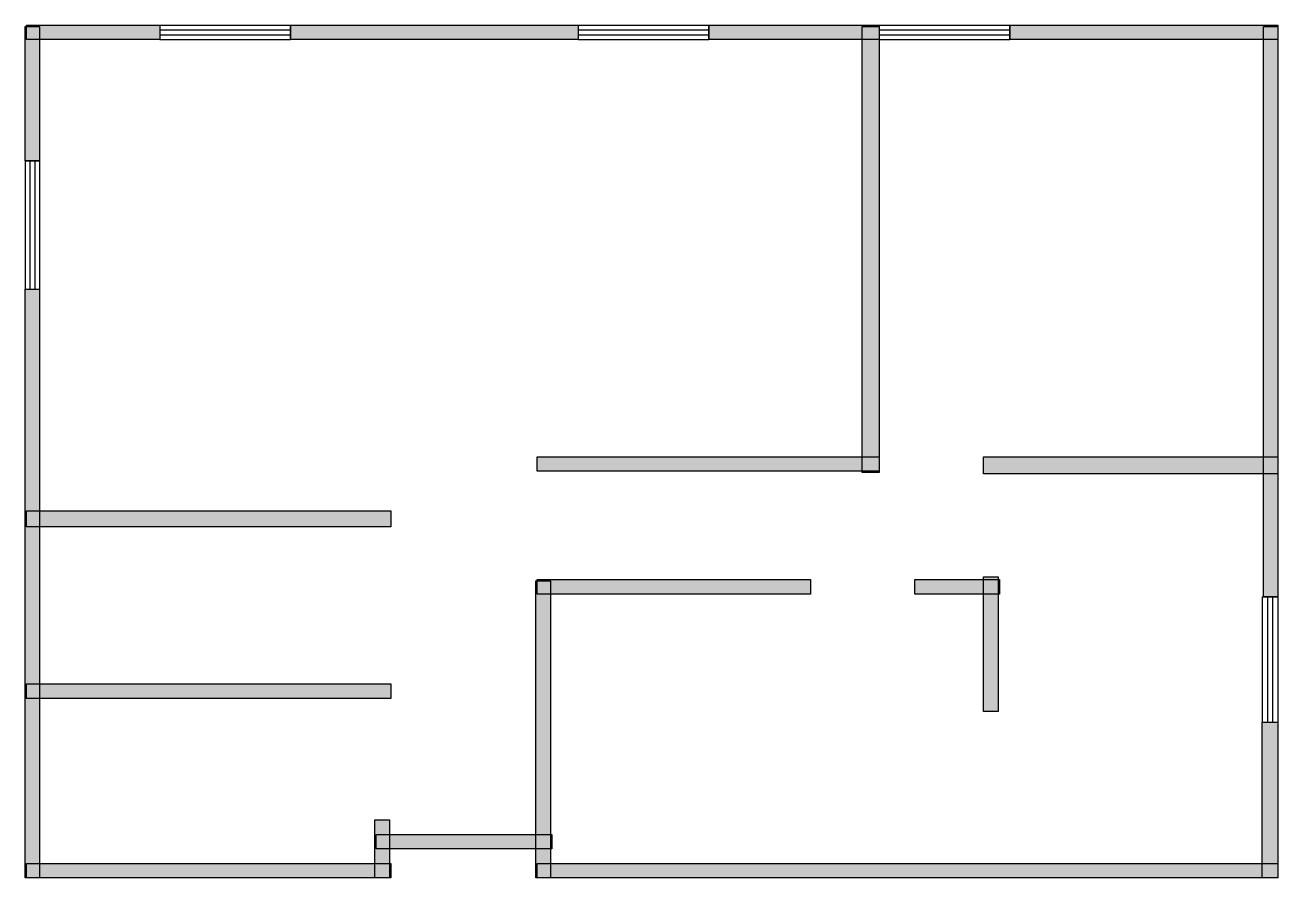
# Model space of a CAD drawing. Header units: centimetres. Extents: x 1 to 1188, y 0 to 808.
import ezdxf

# ---------------------------------------------------------------- set-up
doc = ezdxf.new("R2010")
doc.units = ezdxf.units.CM
doc.layers.add('WALL', color=7, linetype='Continuous')
doc.layers.add('WINDOW', color=5, linetype='Continuous')

msp = doc.modelspace()

# ---------------------------------------------------------------- hatches: boundary and pattern name
at = {"layer": 'WALL'}
h = msp.add_hatch(color=256, dxfattribs=at)
h.dxf.hatch_style = 1
h.paths.add_polyline_path([(2.5, 807.5), (128.8, 807.5), (128.8, 793.8), (2.5, 793.8)])
h = msp.add_hatch(color=256, dxfattribs=at)
h.dxf.hatch_style = 1
h.paths.add_polyline_path([(252.5, 807.5), (525, 807.5), (525, 793.8), (252.5, 793.8)])
h = msp.add_hatch(color=256, dxfattribs=at)
h.dxf.hatch_style = 1
h.paths.add_polyline_path([(648.8, 807.5), (810, 807.5), (810, 793.8), (648.8, 793.8)])
h = msp.add_hatch(color=256, dxfattribs=at)
h.dxf.hatch_style = 1
h.paths.add_polyline_path([(933.8, 807.5), (1187.5, 807.5), (1187.5, 793.8), (933.8, 793.8)])
h = msp.add_hatch(color=256, dxfattribs=at)
h.dxf.hatch_style = 1
h.paths.add_polyline_path([(1.2, 806.2), (15, 806.2), (15, 678.8), (1.2, 678.8)])
h = msp.add_hatch(color=256, dxfattribs=at)
h.dxf.hatch_style = 1
h.paths.add_polyline_path([(793.8, 806.2), (810, 806.2), (810, 383.8), (793.8, 383.8)])
h = msp.add_hatch(color=256, dxfattribs=at)
h.dxf.hatch_style = 1
h.paths.add_polyline_path([(1173.8, 806.2), (1187.5, 806.2), (1187.5, 266.2), (1173.8, 266.2)])
h = msp.add_hatch(color=256, dxfattribs=at)
h.dxf.hatch_style = 1
h.paths.add_polyline_path([(1.2, 557.5), (15, 557.5), (15, 0), (1.2, 0)])
h = msp.add_hatch(color=256, dxfattribs=at)
h.dxf.hatch_style = 1
h.paths.add_polyline_path([(486.2, 398.8), (810, 398.8), (810, 385), (486.2, 385)])
h = msp.add_hatch(color=256, dxfattribs=at)
h.dxf.hatch_style = 1
h.paths.add_polyline_path([(908.8, 398.8), (1187.5, 398.8), (1187.5, 382.5), (908.8, 382.5)])
h = msp.add_hatch(color=256, dxfattribs=at)
h.dxf.hatch_style = 1
h.paths.add_polyline_path([(2.5, 347.5), (347.5, 347.5), (347.5, 332.5), (2.5, 332.5)])
h = msp.add_hatch(color=256, dxfattribs=at)
h.dxf.hatch_style = 1
h.paths.add_polyline_path([(908.8, 285), (922.5, 285), (922.5, 157.5), (908.8, 157.5)])
h = msp.add_hatch(color=256, dxfattribs=at)
h.dxf.hatch_style = 1
h.paths.add_polyline_path([(485, 281.2), (498.8, 281.2), (498.8, 0), (485, 0)])
h = msp.add_hatch(color=256, dxfattribs=at)
h.dxf.hatch_style = 1
h.paths.add_polyline_path([(486.2, 282.5), (745, 282.5), (745, 268.8), (486.2, 268.8)])
h = msp.add_hatch(color=256, dxfattribs=at)
h.dxf.hatch_style = 1
h.paths.add_polyline_path([(843.8, 282.5), (923.8, 282.5), (923.8, 268.8), (843.8, 268.8)])
h = msp.add_hatch(color=256, dxfattribs=at)
h.dxf.hatch_style = 1
h.paths.add_polyline_path([(2.5, 183.8), (347.5, 183.8), (347.5, 170), (2.5, 170)])
h = msp.add_hatch(color=256, dxfattribs=at)
h.dxf.hatch_style = 1
h.paths.add_polyline_path([(1172.5, 147.5), (1187.5, 147.5), (1187.5, 0), (1172.5, 0)])
h = msp.add_hatch(color=256, dxfattribs=at)
h.dxf.hatch_style = 1
h.paths.add_polyline_path([(332.5, 55), (346.2, 55), (346.2, 0), (332.5, 0)])
h = msp.add_hatch(color=256, dxfattribs=at)
h.dxf.hatch_style = 1
h.paths.add_polyline_path([(333.8, 41.2), (500, 41.2), (500, 27.5), (333.8, 27.5)])
h = msp.add_hatch(color=256, dxfattribs=at)
h.dxf.hatch_style = 1
h.paths.add_polyline_path([(2.5, 13.8), (347.5, 13.8), (347.5, 0), (2.5, 0)])
h = msp.add_hatch(color=256, dxfattribs=at)
h.dxf.hatch_style = 1
h.paths.add_polyline_path([(486.2, 13.8), (1187.5, 13.8), (1187.5, 0), (486.2, 0)])

# ---------------------------------------------------------------- linework, layer by layer
for points in [[(2.5, 807.5), (128.8, 807.5), (128.8, 793.8), (2.5, 793.8)], [(252.5, 807.5), (525, 807.5), (525, 793.8), (252.5, 793.8)], [(648.8, 807.5), (810, 807.5), (810, 793.8), (648.8, 793.8)], [(933.8, 807.5), (1187.5, 807.5), (1187.5, 793.8), (933.8, 793.8)], [(1.2, 806.2), (15, 806.2), (15, 678.8), (1.2, 678.8)], [(793.8, 806.2), (810, 806.2), (810, 383.8), (793.8, 383.8)], [(1173.8, 806.2), (1187.5, 806.2), (1187.5, 266.2), (1173.8, 266.2)], [(1.2, 557.5), (15, 557.5), (15, 0), (1.2, 0)], [(486.2, 398.8), (810, 398.8), (810, 385), (486.2, 385)], [(908.8, 398.8), (1187.5, 398.8), (1187.5, 382.5), (908.8, 382.5)], [(2.5, 347.5), (347.5, 347.5), (347.5, 332.5), (2.5, 332.5)], [(908.8, 285), (922.5, 285), (922.5, 157.5), (908.8, 157.5)], [(485, 281.2), (498.8, 281.2), (498.8, 0), (485, 0)], [(486.2, 282.5), (745, 282.5), (745, 268.8), (486.2, 268.8)], [(843.8, 282.5), (923.8, 282.5), (923.8, 268.8), (843.8, 268.8)], [(2.5, 183.8), (347.5, 183.8), (347.5, 170), (2.5, 170)], [(1172.5, 147.5), (1187.5, 147.5), (1187.5, 0), (1172.5, 0)], [(332.5, 55), (346.2, 55), (346.2, 0), (332.5, 0)], [(333.8, 41.2), (500, 41.2), (500, 27.5), (333.8, 27.5)], [(2.5, 13.8), (347.5, 13.8), (347.5, 0), (2.5, 0)], [(486.2, 13.8), (1187.5, 13.8), (1187.5, 0), (486.2, 0)]]:
    msp.add_lwpolyline(points, close=True, dxfattribs=at)
at = {"layer": 'WINDOW'}
for p, q in [((128.8, 807.5), (252.5, 807.5)), ((128.8, 807.5), (128.8, 793.8)), ((252.5, 807.5), (252.5, 793.8)), ((525, 807.5), (648.8, 807.5)), ((525, 807.5), (525, 793.8)), ((648.8, 807.5), (648.8, 793.8)), ((810, 807.5), (933.8, 807.5)), ((810, 807.5), (810, 793.8)), ((933.8, 807.5), (933.8, 793.8)), ((128.8, 802.9), (252.5, 802.9)), ((128.8, 798.3), (252.5, 798.3)), ((525, 802.9), (648.8, 802.9)), ((525, 798.3), (648.8, 798.3)), ((810, 802.9), (933.8, 802.9)), ((810, 798.3), (933.8, 798.3)), ((128.8, 793.8), (252.5, 793.8)), ((525, 793.8), (648.8, 793.8)), ((810, 793.8), (933.8, 793.8)), ((1.2, 678.8), (1.2, 557.5)), ((1.2, 678.8), (15, 678.8)), ((5.8, 678.8), (5.8, 557.5)), ((10.4, 678.8), (10.4, 557.5)), ((15, 678.8), (15, 557.5)), ((1.2, 557.5), (15, 557.5)), ((1172.5, 266.2), (1172.5, 147.5)), ((1172.5, 266.2), (1187.5, 266.2)), ((1177.5, 266.2), (1177.5, 147.5)), ((1182.5, 266.2), (1182.5, 147.5)), ((1187.5, 266.2), (1187.5, 147.5)), ((1172.5, 147.5), (1187.5, 147.5))]:
    msp.add_line(p, q, dxfattribs=at)

doc.saveas('drawing.dxf')
